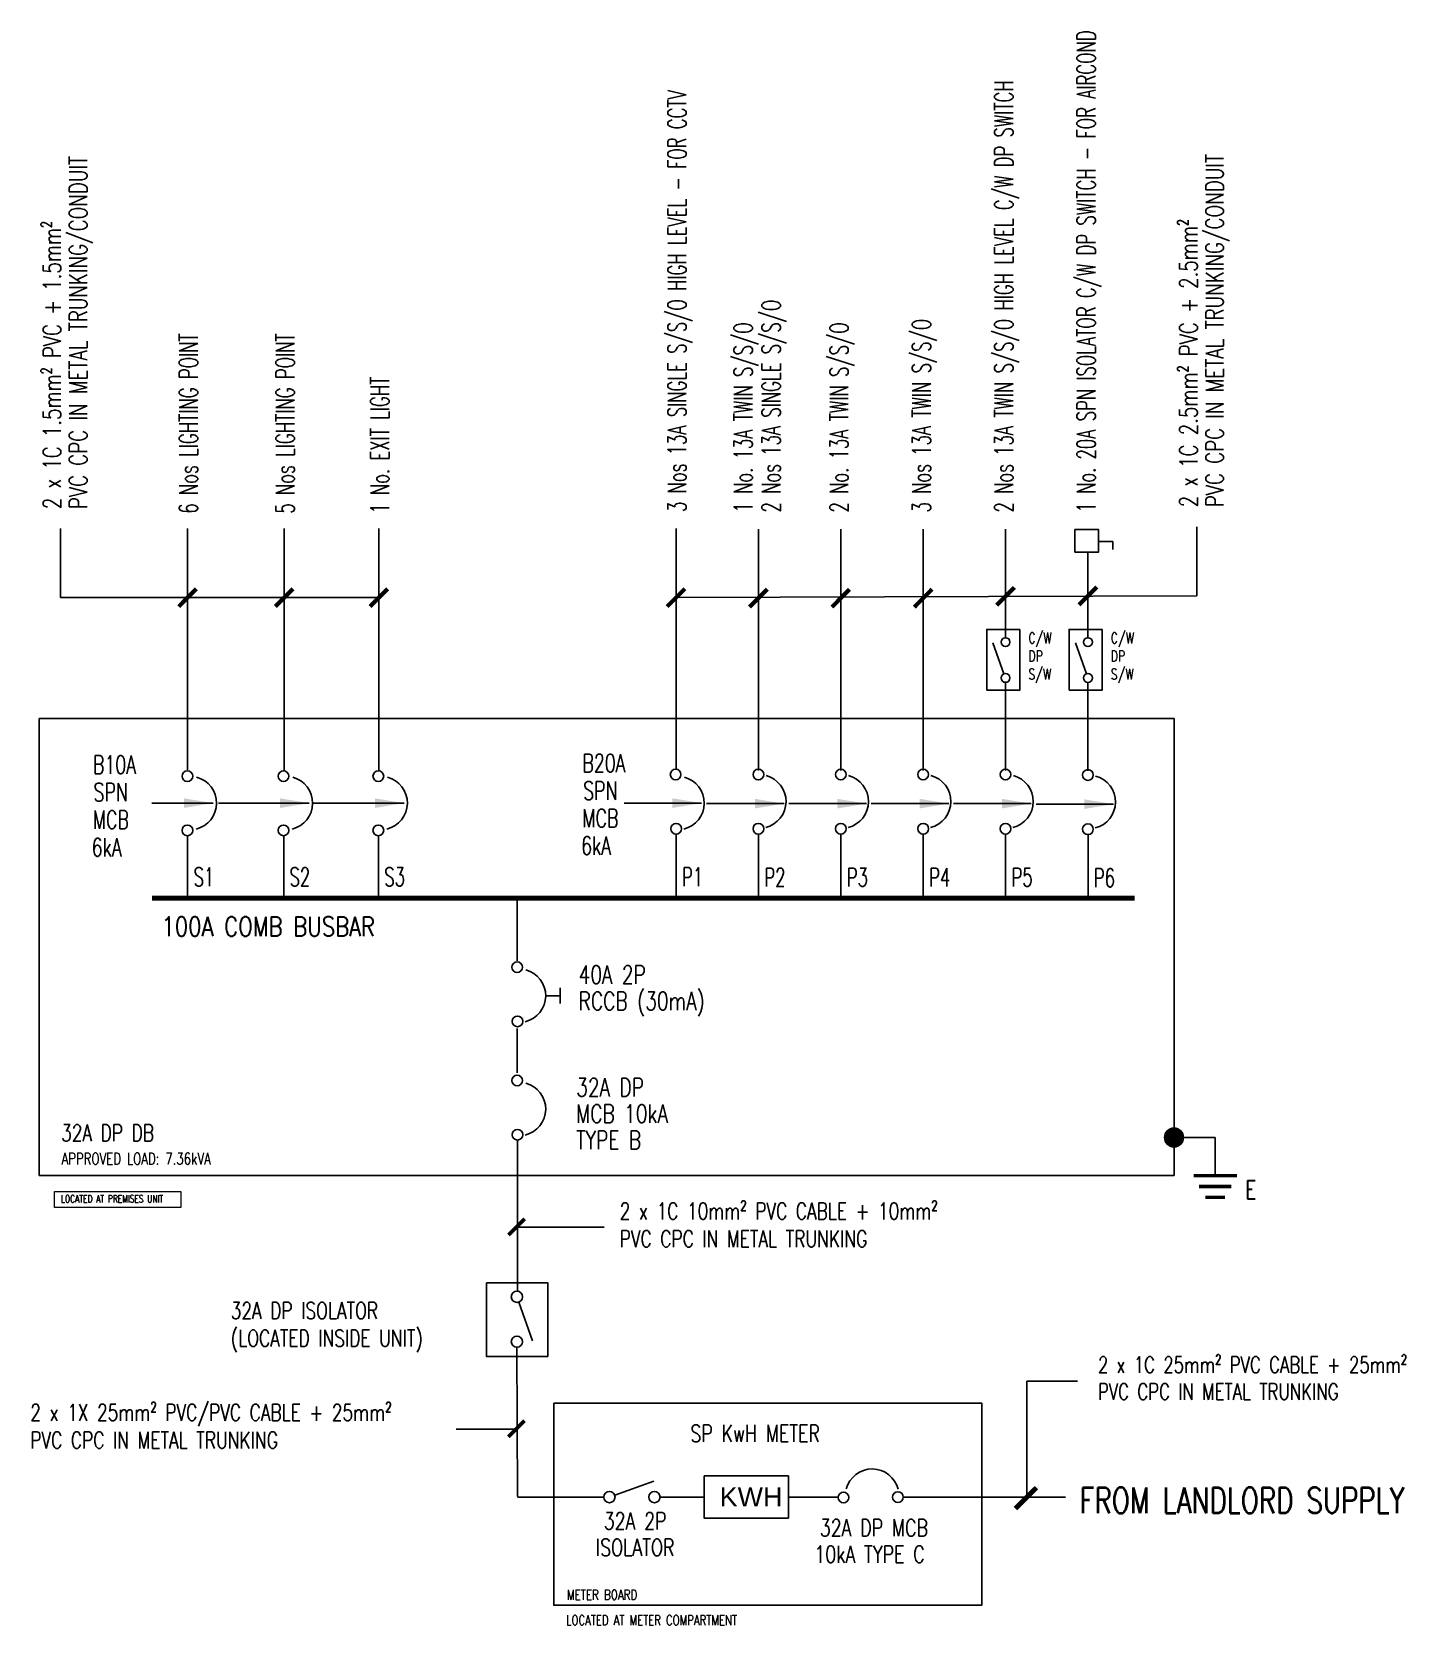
# Model space of a CAD drawing. Header units: millimetres. Extents: x 2008 to 12848, y 1143 to 13713.
import ezdxf
from ezdxf.lldxf.tags import DXFTag

# ---------------------------------------------------------------- set-up
doc = ezdxf.new("R2010")
doc.units = ezdxf.units.MM
for name, color, linetype in [('E-SLD-FRAME', 8, 'Continuous'), ('E-SLD-LEGENDF', 2, 'Continuous'), ('E-SLD-T1', 250, 'Continuous'), ('SLD', 2, 'Continuous'), ('SLD-LINE', 7, 'Continuous'), ('SLD-TXT', 7, 'Continuous')]:
    doc.layers.add(name, color=color, linetype=linetype)
doc.styles.add('ARIAL', font='arial.ttf')
doc.styles.add('ROMANS', font='romans.shx', dxfattribs={"width": 0.8})
doc.styles.add('simplex', font='simplex.shx', dxfattribs={"width": 0.7})
doc.styles.add('SLD-TXT', font='romans.shx', dxfattribs={"width": 0.75})
tags = doc.linetypes.add('CENTER', pattern=[2, 1.25, -0.25, 0.25, -0.25]).pattern_tags.tags
tags[10:11] = [DXFTag(74, 4), DXFTag(75, 0), DXFTag(340, '0'), DXFTag(46, 1.0), DXFTag(50, 0.0), DXFTag(44, 0.0), DXFTag(45, 0.0)]
tags[8:9] = [DXFTag(74, 4), DXFTag(75, 0), DXFTag(340, '0'), DXFTag(46, 1.0), DXFTag(50, 0.0), DXFTag(44, 0.0), DXFTag(45, 0.0)]
tags[6:7] = [DXFTag(74, 4), DXFTag(75, 0), DXFTag(340, '0'), DXFTag(46, 1.0), DXFTag(50, 0.0), DXFTag(44, 0.0), DXFTag(45, 0.0)]
tags[4:5] = [DXFTag(74, 4), DXFTag(75, 0), DXFTag(340, '0'), DXFTag(46, 1.0), DXFTag(50, 0.0), DXFTag(44, 0.0), DXFTag(45, 0.0)]
doc.dimstyles.new('1-100', dxfattribs={"dimtxt": 100, "dimasz": 100, "dimexe": 25, "dimexo": 10, "dimgap": 25, "dimtad": 1, "dimdec": 0, "dimzin": 0, "dimdsep": 46, "dimtxsty": 'simplex', "dimcen": 0, "dimclrd": 7, "dimclre": 7, "dimclrt": 7, "dimadec": 0, "dimazin": 0, "dimtfac": 1, "dimtdec": 0, "dimtofl": 0, "dimtmove": 1, "dimatfit": 0, "dimfxl": 1, "dimtolj": 1, "dimtzin": 0, "dimarcsym": 2})

msp = doc.modelspace()

# ---------------------------------------------------------------- hatches: boundary and pattern name
at = {"layer": 'E-SLD-LEGENDF'}
h = msp.add_hatch(color=2, dxfattribs=at)
h.dxf.hatch_style = 1
edge = h.paths.add_edge_path()
edge.add_arc((11017, 4990), 74.5, 0, 360)

# ---------------------------------------------------------------- linework, layer by layer
for p, q in [((10422, 9692), (10534, 9692)), ((10534, 9692), (10534, 9628)), ((6174, 6172), (6174, 6047)), ((6061, 6108), (6174, 6108)), ((5838, 4282), (6522, 4282)), ((5834, 3335), (5838, 2159)), ((9857, 2153), (9857, 3068)), ((9857, 3068), (10257, 3068)), ((5837, 2689), (5355, 2689)), ((5838, 2152), (6522, 2152)), ((6963, 2153), (7310, 2153)), ((8881, 2153), (10160, 2153))]:
    msp.add_line(p, q)
for points in [[(10236, 9786), (10422, 9786), (10422, 9608), (10236, 9608)], [(9540, 8519), (9540, 8999), (9800, 8999), (9800, 8519)], [(10189, 8519), (10189, 8999), (10450, 8999), (10450, 8519)]]:
    msp.add_lwpolyline(points, close=True)
at = {"color": 3}
for points in [[(9676, 8649), (9589, 8893)], [(10326, 8649), (10239, 8893)]]:
    msp.add_lwpolyline(points, dxfattribs=at)
at = {"lineweight": 0}
msp.add_lwpolyline([(2188, 4564), (3183, 4564), (3183, 4439), (2188, 4439)], close=True, dxfattribs=at)
at = {"linetype": 'CENTER'}
msp.add_lwpolyline([(5594, 3843), (6078, 3843), (6078, 3263), (5594, 3263)], close=True, dxfattribs=at)
at = {"color": 250}
msp.add_lwpolyline([(5849, 3691), (5958, 3385)], dxfattribs=at)
at = {"color": 7}
msp.add_lwpolyline([(6606, 2168), (6913, 2278)], dxfattribs=at)
msp.add_lwpolyline([(7310, 2320), (7976, 2320), (7976, 1987), (7310, 1987)], close=True, dxfattribs=at)
msp.add_lwpolyline([(8362, 2153), (7976, 2153)])
for centre in [(3235, 7841), (3993, 7841), (4741, 7841), (7086, 7854), (7739, 7854), (8389, 7854), (9038, 7854), (9688, 7854), (10338, 7850), (3235, 7413), (3993, 7413), (4741, 7413), (7090, 7426), (7739, 7426), (8389, 7426), (9039, 7426), (9688, 7426), (10338, 7422), (5836, 6334), (5839, 5906), (5836, 5440), (5839, 5012), (8410, 2150), (8839, 2153)]:
    msp.add_circle(centre, 42.3)
for centre, start, end in [((3254, 7628), 283.7769, 75.2201), ((4012, 7628), 283.7769, 75.2201), ((4759, 7628), 283.7769, 75.2201), ((7101, 7628), 283.7769, 75.2201), ((7746, 7641), 283.7769, 75.2201), ((8396, 7641), 283.7769, 75.2201), ((9046, 7641), 283.7769, 75.2201), ((9696, 7641), 283.7769, 75.2201), ((10345, 7637), 283.7769, 75.2201), ((5850, 6108), 283.7769, 75.2201), ((5850, 5214), 283.7769, 75.2201), ((8636, 2164), 13.7769, 165.2201)]:
    msp.add_arc(centre, 211, start, end)
at = {"layer": 'E-SLD-FRAME', "color": 7, "linetype": 'CENTER', "ltscale": 1.5}
for p, q in [((11017, 8296), (2067, 8296)), ((2067, 8296), (2067, 4689)), ((11017, 8296), (11017, 4689)), ((11017, 4689), (2067, 4689))]:
    msp.add_line(p, q, dxfattribs=at)
msp.add_lwpolyline([(6124, 2895), (9500, 2895), (9500, 1300), (6124, 1300)], close=True, dxfattribs=at)
at = {"layer": 'E-SLD-LEGENDF', "color": 2}
for p, q in [((11342, 4990), (11017, 4990)), ((11342, 4689), (11342, 4990))]:
    msp.add_line(p, q, dxfattribs=at)
for points, const_width in [([(11171, 4689), (11513, 4689)], 28.5), ([(11214, 4603), (11470, 4603)], 28.5), ([(11265, 4518), (11419, 4518)], 25.6)]:
    msp.add_lwpolyline(points, dxfattribs=dict(at, const_width=const_width))
msp.add_circle((11017, 4990), 74.5, dxfattribs=at)
at = {"layer": 'SLD', "color": 7}
for p, q in [((11198, 9808), (11198, 9264)), ((2234, 9794), (2234, 9249)), ((4745, 9249), (2234, 9249)), ((11198, 9264), (7089, 9249))]:
    msp.add_line(p, q, dxfattribs=at)
at = {"layer": 'SLD', "color": 2, "const_width": 39}
msp.add_lwpolyline([(2957, 6879), (10707, 6879)], dxfattribs=at)
at = {"layer": 'SLD', "lineweight": -3}
for centre, radius in [((9688, 8898), 35.2), ((10338, 8898), 35.2), ((9688, 8616), 35.2), ((10338, 8616), 35.2), ((6564, 2153), 44.2), ((6919, 2153), 44.2)]:
    msp.add_circle(centre, radius, dxfattribs=at)
at = {"layer": 'SLD', "color": 250, "lineweight": -3}
for centre in [(5834, 3733), (5834, 3379)]:
    msp.add_circle(centre, 44.2, dxfattribs=at)
at = {"layer": 'SLD-LINE', "linetype": 'ByBlock'}
for p, q in [((3236, 7890), (3236, 9794)), ((3998, 7883), (3998, 9794)), ((4745, 8786), (4745, 9794)), ((7089, 8581), (7089, 9794)), ((7739, 7886), (7739, 9790)), ((8389, 7886), (8389, 9790)), ((9038, 8587), (9038, 9790)), ((4746, 7883), (4745, 8786)), ((7089, 7890), (7089, 8581)), ((9038, 7886), (9038, 8587)), ((3237, 7366), (3237, 6879)), ((3995, 7366), (3995, 6879)), ((4742, 7366), (4742, 6879)), ((7090, 7383), (7090, 6879)), ((7740, 7383), (7740, 6875)), ((8389, 7383), (8389, 6875)), ((9039, 7383), (9039, 6875)), ((9689, 7383), (9689, 6875)), ((10339, 7379), (10339, 6871)), ((5836, 6383), (5836, 6879)), ((5837, 5501), (5837, 5850))]:
    msp.add_line(p, q, dxfattribs=at)
at = {"layer": 'SLD-LINE', "ltscale": 10}
for p, q in [((9688, 8933), (9688, 9790)), ((10338, 8933), (10338, 9608)), ((9688, 7886), (9688, 8587)), ((10338, 7882), (10338, 8583))]:
    msp.add_line(p, q, dxfattribs=at)
at = {"layer": 'SLD-LINE'}
msp.add_line((5838, 3778), (5838, 4966), dxfattribs=at)
at = {"layer": 'SLD-TXT'}
for points, const_width in [([(3167, 9179), (3306, 9319)], 32.9), ([(3928, 9179), (4068, 9319)], 32.9), ([(4676, 9179), (4815, 9319)], 32.9), ([(7019, 9179), (7159, 9319)], 32.9), ([(7669, 9175), (7809, 9315)], 32.9), ([(8319, 9175), (8458, 9315)], 32.9), ([(8969, 9175), (9108, 9315)], 32.9), ([(9619, 9190), (9758, 9330)], 32.9), ([(10268, 9193), (10408, 9333)], 32.9), ([(5768, 4221), (5895, 4348)], 29.9), ([(5767, 2628), (5894, 2755)], 29.9), ([(9767, 2062), (9932, 2227)], 39)]:
    msp.add_lwpolyline(points, dxfattribs=dict(at, const_width=const_width))

# ---------------------------------------------------------------- texts
at = {"color": 0, "insert": (7434, 2231), "char_height": 151.6, "width": 545.7, "attachment_point": 1, "style": 'ARIAL'}
msp.add_mtext('{\\W1;KWH}', dxfattribs=at)
at = {"layer": 'E-SLD-T1', "color": 7, "style": 'SLD-TXT', "width": 0.75}
for s, height, p in [('METER BOARD', 79.22, (6228, 1343)), ('LOCATED AT METER COMPARTMENT', 77.82, (6222, 1143))]:
    msp.add_text(s, height=height, dxfattribs=at).set_placement(p)
at = {"layer": 'SLD-TXT', "style": 'ROMANS', "width": 0.65}
for s, p in [('1 No. 20A SPN ISOLATOR C/W DP SWITCH - FOR AIRCOND', (10397, 9921)), ('3 Nos 13A SINGLE S/S/O HIGH LEVEL - FOR CCTV', (7170, 9925)), ('2 Nos 13A TWIN S/S/O HIGH LEVEL C/W DP SWITCH', (9748, 9921)), ('2 Nos 13A SINGLE S/S/O', (7912, 9921)), ('6 Nos LIGHTING POINT', (3317, 9912)), ('5 Nos LIGHTING POINT', (4079, 9912)), ('1 No. 13A TWIN S/S/O', (7692, 9921)), ('2 No. 13A TWIN S/S/O', (8448, 9921)), ('3 Nos 13A TWIN S/S/O', (9098, 9921)), ('1 No. EXIT LIGHT', (4826, 9912))]:
    msp.add_text(s, height=145.89, rotation=90, dxfattribs=at).set_placement(p)
at = {"layer": 'SLD-TXT'}
for s, height, style, width, p in [('B10A', 143.4, 'SLD-TXT', 0.7, (2490, 7860)), ('B20A', 143.4, 'SLD-TXT', 0.7, (6351, 7872)), ('SPN', 143.4, 'SLD-TXT', 0.7, (6357, 7655)), ('SPN', 143.4, 'SLD-TXT', 0.7, (2495, 7643)), ('MCB', 143.4, 'SLD-TXT', 0.7, (2490, 7426)), ('MCB', 143.4, 'SLD-TXT', 0.7, (6351, 7438)), ('6kA', 143.4, 'SLD-TXT', 0.7, (2480, 7208)), ('6kA', 143.4, 'SLD-TXT', 0.7, (6341, 7221)), ('S1', 145.9, 'ROMANS', 0.65, (3284, 6973)), ('S2', 145.9, 'ROMANS', 0.65, (4041, 6973)), ('S3', 145.9, 'ROMANS', 0.65, (4789, 6973)), ('P1', 145.9, 'ROMANS', 0.65, (7136, 6973)), ('P2', 145.9, 'ROMANS', 0.65, (7786, 6970)), ('P3', 145.9, 'ROMANS', 0.65, (8436, 6970)), ('P4', 145.9, 'ROMANS', 0.65, (9086, 6970)), ('P5', 145.9, 'ROMANS', 0.65, (9736, 6970)), ('P6', 145.9, 'ROMANS', 0.65, (10385, 6966)), ('100A COMB BUSBAR', 152.84, 'SLD-TXT', 0.8, (3032, 6578))]:
    msp.add_text(s, height=height, dxfattribs=dict(at, style=style, width=width)).set_placement(p)
at = {"layer": 'SLD-TXT', "char_height": 140.32, "width": 5495.41, "attachment_point": 1, "rotation": 90, "line_spacing_factor": 0.880435, "style": 'SLD-TXT'}
for s, insert in [('2 x 1C 1.5mm² PVC + 1.5mm² \\PPVC CPC IN METAL TRUNKING/CONDUIT', (2097, 9947)), ('2 x 1C 2.5mm² PVC + 2.5mm² \\PPVC CPC IN METAL TRUNKING/CONDUIT', (11061, 9962))]:
    msp.add_mtext(s, dxfattribs=dict(at, insert=insert))
at = {"layer": 'SLD-TXT', "color": 7, "attachment_point": 1, "style": 'SLD-TXT'}
for s, insert, char_height, width in [('C/W\\PDP\\PS/W', (9868, 8973), 85.3, 122.61), ('C/W\\PDP\\PS/W', (10518, 8973), 85.3, 122.61), ('32A DP DB', (2239, 5092), 131, 4995.83), ('APPROVED LOAD: 7.36kVA', (2242, 4868), 90.61, 3456.66), ('LOCATED AT PREMISES UNIT', (2238, 4535), 57.51, 2193.71), ('2 x 1C 10mm² PVC CABLE + 10mm² \\PPVC CPC IN METAL TRUNKING', (6645, 4475), 130.96, 4995.83), ('32A DP ISOLATOR\\P(LOCATED INSIDE UNIT)', (3577, 3690), 130.96, 1808.11), ('2 x 1C 25mm² PVC CABLE + 25mm² \\PPVC CPC IN METAL TRUNKING', (10417, 3261), 127.3, 4856.11), ('2 x 1X 25mm² PVC/PVC CABLE + 25mm² PVC CPC IN METAL TRUNKING', (1996, 2886), 130.96, 3310.25), ('FROM LANDLORD SUPPLY', (10273, 2228), 201.68, 3116.84)]:
    msp.add_mtext(s, dxfattribs=dict(at, insert=insert, char_height=char_height, width=width))
at = {"layer": 'SLD-TXT', "attachment_point": 1, "style": 'SLD-TXT'}
for s, insert, char_height, width, line_spacing_factor in [('40A 2P \\PRCCB (30mA)', (6321, 6347), 143.43, 2051.09, 0.869565), ('32A DP\\PMCB 10kA\\PTYPE B', (6302, 5458), 143.4, 2051.09, 0.869565), ('SP KwH METER', (7203, 2722), 134.08, 2267.14, 0.934884), ('\\pxqc;32A 2P\\PISOLATOR', (6251, 2032), 134.08, 1031.28, 0.934884), ('\\pxqc; 32A DP MCB\\P10kA TYPE C', (7574, 1978), 134.08, 2082.83, 0.934884)]:
    msp.add_mtext(s, dxfattribs=dict(at, insert=insert, char_height=char_height, width=width, line_spacing_factor=line_spacing_factor))
at = {"layer": 'SLD-TXT', "color": 2, "insert": (11577, 4652), "char_height": 145.9, "width": 1845.98, "attachment_point": 1, "line_spacing_factor": 0.908108, "style": 'SLD-TXT'}
msp.add_mtext('{\\W0.75;E}', dxfattribs=at)

# ---------------------------------------------------------------- leaders
at = {"layer": 'SLD'}
for points in [[(3438, 7628), (2954, 7628)], [(4196, 7628), (3480, 7627)], [(4944, 7628), (4227, 7627)], [(7291, 7628), (6680, 7628)], [(7941, 7624), (7330, 7624)], [(8591, 7624), (7980, 7624)], [(9241, 7624), (8629, 7624)], [(9890, 7624), (9279, 7624)], [(10540, 7620), (9929, 7620)]]:
    msp.add_leader(points, dimstyle='1-100', override={"dimasz": 230}, dxfattribs=at)

doc.saveas('drawing.dxf')
